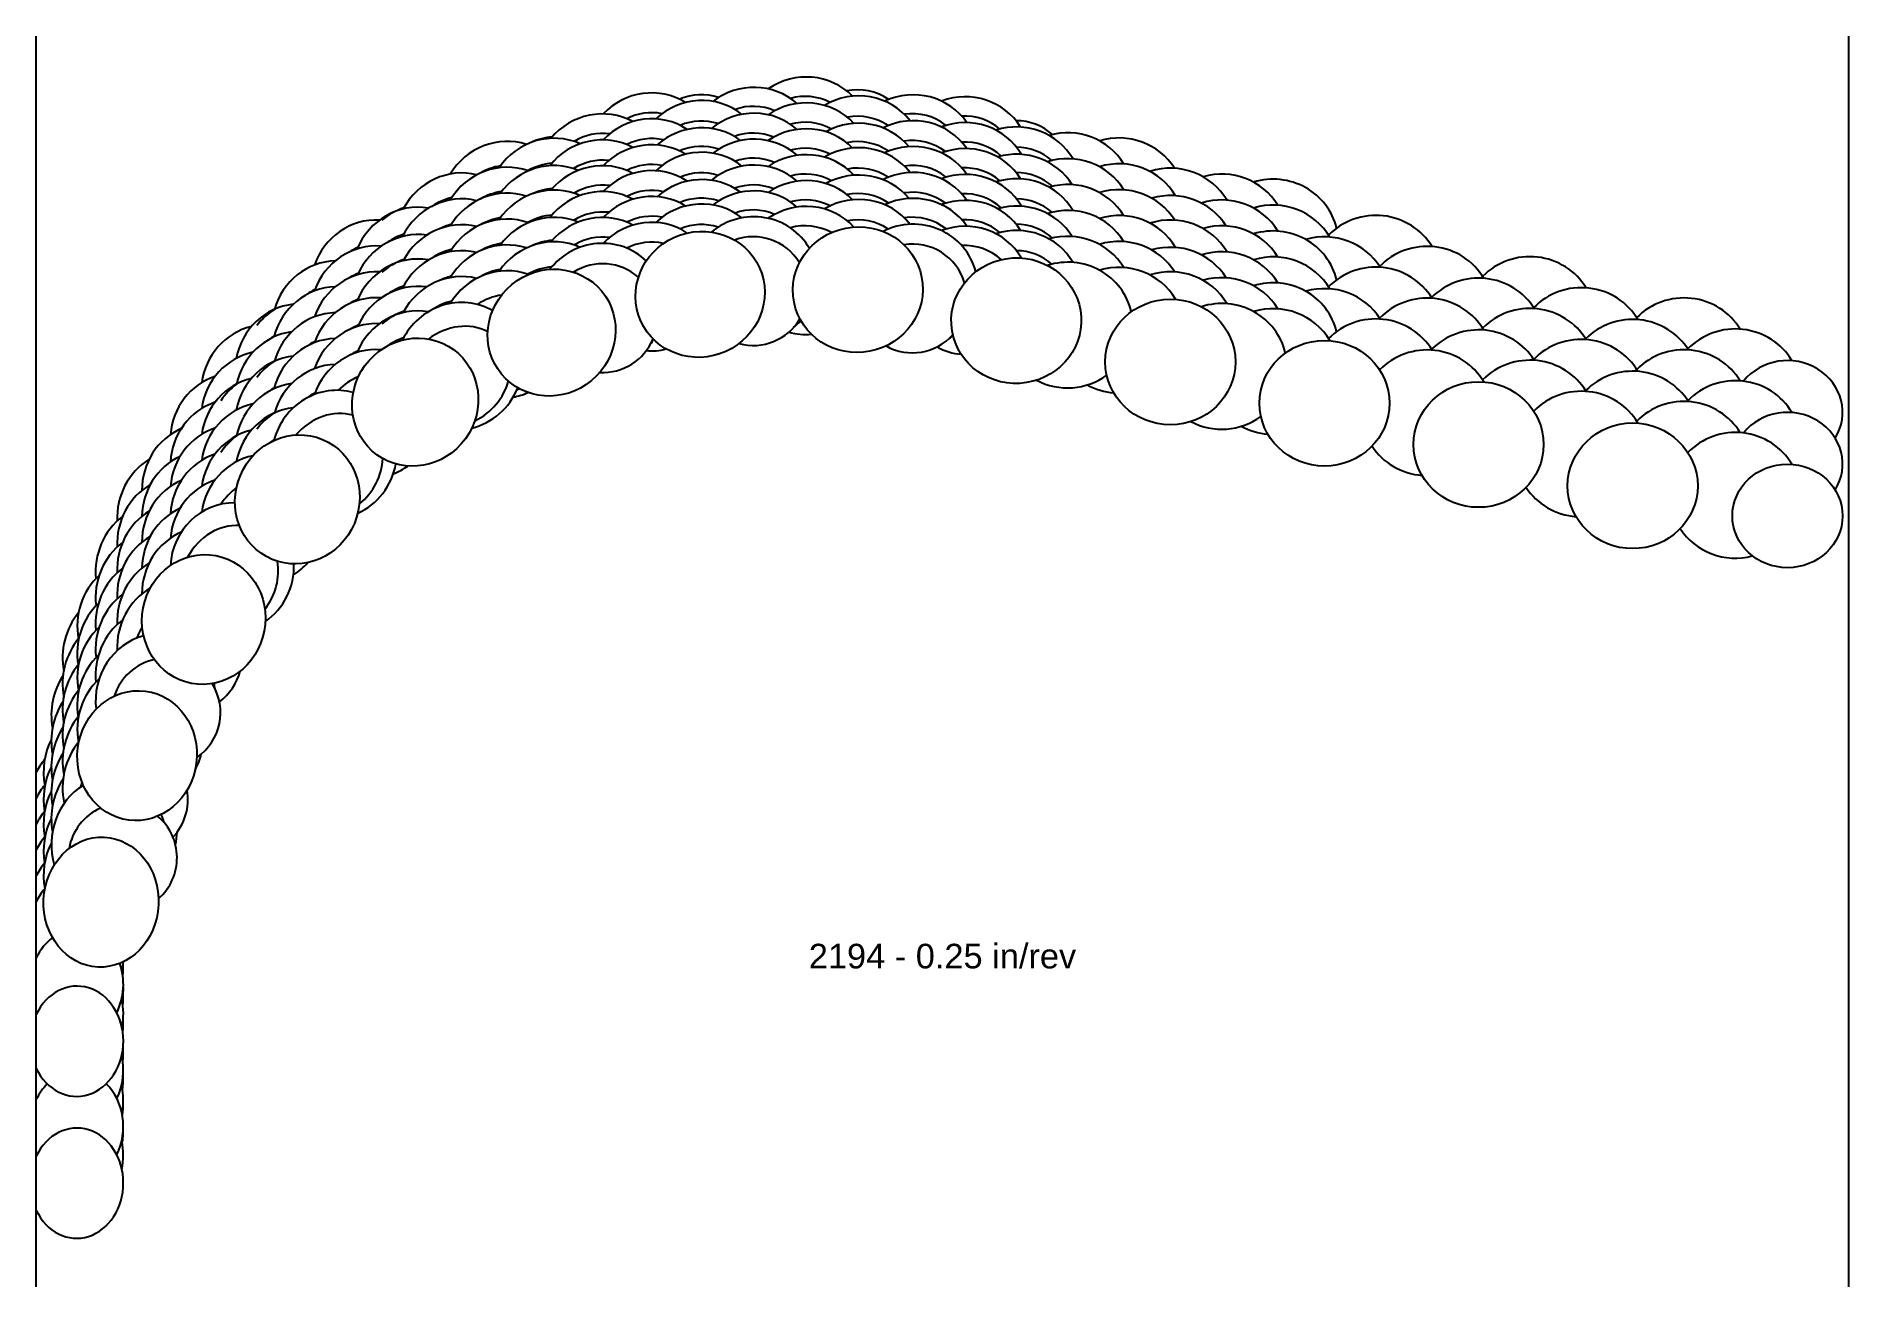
# Model space of a CAD drawing. Header units: inches. Extents: x -8.75 to 0, y -4.89 to 1.15.
import ezdxf
from ezdxf.enums import TextEntityAlignment as Align

# ---------------------------------------------------------------- set-up
doc = ezdxf.new("R2010")
doc.units = ezdxf.units.IN
doc.header["$MEASUREMENT"] = 0
for name, color, linetype, true_color in [('Blade_1', 30, 'Continuous', 0xff7f00), ('Blade_2', 7, 'Continuous', 0xcccc00), ('Blade_3', 7, 'Continuous', 0x00cc00), ('Blade_4', 7, 'Continuous', 0x00cccc), ('Blade_5', 7, 'Continuous', 0x0066cc), ('Blade_6', 190, 'Continuous', 0x7f00ff)]:
    doc.layers.add(name, color=color, linetype=linetype, true_color=true_color)
doc.layers.add('Gage_Line', color=7, linetype='Continuous')
doc.styles.get("Standard").update_dxf_attribs({"font": 'arial.ttf'})

msp = doc.modelspace()

# ---------------------------------------------------------------- linework, layer by layer
at = {"layer": 'Blade_1'}
for centre, major_axis, ratio, start_param, end_param in [((-5.5451, 0.406), (0.2863, 0.1289), 0.962352, 6.770212, 8.17156), ((-4.7837, 0.4287), (0.3081, 0.0605), 0.96468, 6.759378, 8.179101), ((-5.289, 0.4219), (0.2622, 0.0128), 1, 7.41785, 8.156713), ((-4.5196, 0.3864), (0.2625, 0), 1, 7.20509, 8.0139), ((-6.262, 0.2213), (0.2418, 0.2003), 0.959071, 6.752606, 8.118614), ((-6.0153, 0.2912), (0.257, 0.0537), 1, 7.538219, 8.211998), ((-4.0189, 0.2791), (0.3134, 0.0186), 0.965812, 6.763142, 8.087011), ((-5.5451, 0.156), (0.2863, 0.1289), 0.962352, 6.770212, 8.17156), ((-5.289, 0.1719), (0.2622, 0.0128), 1, 7.41785, 8.156713), ((-4.7837, 0.1787), (0.3081, 0.0605), 0.96468, 6.759378, 8.179101), ((-4.5196, 0.1364), (0.2625, 0), 1, 7.20509, 8.0139), ((-4.0189, 0.0291), (0.3134, 0.0186), 0.965812, 6.763142, 8.087011), ((-3.2749, 0.0798), (0.314, 0), 0.965926, 6.824395, 8.145712), ((-6.262, -0.0287), (0.2418, 0.2003), 0.959071, 6.752606, 8.118614), ((-6.0153, 0.0412), (0.257, 0.0537), 1, 7.538219, 8.211998), ((-6.9207, -0.1144), (0.1847, 0.2539), 0.955091, 6.75083, 8.07757), ((-6.7171, 0.0098), (0.2139, 0.1581), 0.857534, 7.410579, 7.65167), ((-5.289, -0.0781), (0.2622, 0.0128), 1, 6.783401, 8.156713), ((-2.531, -0.1196), (0.314, 0), 0.965926, 6.824796, 8.145102), ((-4.5196, -0.1136), (0.2625, 0), 1, 6.57651, 8.0139), ((-3.2749, -0.1702), (0.314, 0), 0.965926, 6.824395, 8.145712), ((-6.0153, -0.2088), (0.257, 0.0537), 1, 6.930562, 8.211998), ((-6.9207, -0.3644), (0.1847, 0.2539), 0.955091, 6.75083, 8.07757), ((-6.7171, -0.2402), (0.2139, 0.1581), 0.857534, 7.410579, 7.65167), ((-2.531, -0.3696), (0.314, 0), 0.965926, 6.824796, 8.145102), ((-1.787, -0.3189), (0.314, 0), 0.965926, 6.824395, 8.66213), ((-7.3222, -0.4188), (0.1767, 0.1989), 0.853769, 7.440763, 7.484875), ((-6.7171, -0.4902), (0.2139, 0.1581), 0.857534, 6.671459, 7.871862), ((-5.289, -0.0781), (0.2622, 0.0128), 1, 4.400394, 5.698292), ((-1.787, -0.5689), (0.314, 0), 0.965926, 6.824395, 8.66213), ((-1.043, -0.5183), (0.314, 0), 0.965926, 6.824796, 8.66213), ((-7.4896, -0.584), (0.1219, 0.2894), 0.950927, 6.793231, 8.052343), ((-6.0153, -0.2088), (0.257, 0.0537), 1, 4.452011, 5.687232), ((-4.5196, -0.1136), (0.2625, 0), 1, 4.203034, 5.547704), ((-0.2958, -0.6636), (0.266, 0), 0.939693, 5.75949, 8.780113), ((-7.4896, -0.834), (0.1219, 0.2894), 0.950927, 6.793231, 8.052343), ((-7.3222, -0.6688), (0.1767, 0.1989), 0.853769, 7.440763, 7.484875), ((-6.7171, -0.4902), (0.2139, 0.1581), 0.857534, 4.484928, 5.479307), ((-1.043, -0.7683), (0.314, 0), 0.965926, 6.824796, 8.66213), ((-7.3222, -0.9188), (0.1767, 0.1989), 0.853769, 6.664877, 7.877938), ((-0.2958, -0.9136), (0.266, 0), 0.939693, 5.75949, 8.780113), ((-7.9417, -1.1637), (0.0587, 0.3085), 0.947135, 6.875166, 8.037001), ((-7.3222, -0.9188), (0.1767, 0.1989), 0.853769, 4.515103, 5.491555), ((-7.9417, -1.4137), (0.0587, 0.3085), 0.947135, 6.875166, 8.037001), ((-7.8186, -1.4665), (0.1341, 0.2297), 0.850131, 6.672948, 7.898457), ((-7.8186, -1.4665), (0.1341, 0.2297), 0.850131, 4.556505, 5.505925), ((-8.2634, -1.821), (0.0401, 0.3114), 0.91854, 7.123268, 8.171583), ((-8.2634, -2.071), (0.0401, 0.3114), 0.91854, 7.123268, 8.171583), ((-8.1231, -2.1132), (0.1109, 0.2379), 1, 6.937798, 7.981936), ((-8.1231, -2.1132), (0.1109, 0.2379), 1, 4.177809, 5.710959), ((-8.4372, -2.5283), (0.0151, 0.3136), 0.884343, 7.381373, 8.095542), ((-8.4372, -2.7783), (0.0151, 0.3136), 0.884343, 7.381373, 8.095542), ((-8.3329, -2.8141), (0.1109, 0.2379), 1, 7.135737, 8.119106), ((-8.3329, -2.8141), (0.1109, 0.2379), 1, 4.298377, 6.021256), ((-8.5543, -3.7), (0.0031, 0.266), 0.844705, 2.098268, 7.35412), ((-8.5543, -3.45), (0.0031, 0.266), 0.844705, 4.502416, 4.770456), ((-8.5543, -3.8852), (0.0022, 0.266), 0.844336, 4.530533, 4.766685), ((-8.5543, -4.3852), (0.0022, 0.266), 0.844336, 2.093513, 7.350959), ((-8.5543, -4.1352), (0.0022, 0.266), 0.844336, 4.498461, 4.766685)]:
    msp.add_ellipse(centre, major_axis=major_axis, ratio=ratio, start_param=start_param, end_param=end_param, dxfattribs=at)
for centre, major_axis, ratio in [((-5.5451, -0.094), (0.2863, 0.1289), 0.962352), ((-4.7837, -0.0713), (0.3081, 0.0605), 0.96468), ((-4.0189, -0.2209), (0.3134, 0.0186), 0.965812), ((-6.262, -0.2787), (0.2418, 0.2003), 0.959071), ((-3.2749, -0.4202), (0.314, 0), 0.965926), ((-6.9207, -0.6144), (0.1847, 0.2539), 0.955091), ((-2.531, -0.6196), (0.314, 0), 0.965926), ((-1.787, -0.8189), (0.314, 0), 0.965926), ((-7.4896, -1.084), (0.1219, 0.2894), 0.950927), ((-1.043, -1.0183), (0.314, 0), 0.965926), ((-0.2958, -1.1636), (0.266, 0), 0.939693), ((-7.9417, -1.6637), (0.0587, 0.3085), 0.947135), ((-8.2634, -2.321), (0.0401, 0.3114), 0.91854), ((-8.4372, -3.0283), (0.0151, 0.3136), 0.884343)]:
    msp.add_ellipse(centre, major_axis=major_axis, ratio=ratio, dxfattribs=at)
at = {"layer": 'Blade_2'}
for centre, major_axis, ratio, start_param, end_param in [((-5.292, 0.4768), (0.2972, 0.1013), 0.96327, 6.780466, 8.224834), ((-5.0379, 0.4745), (0.2625, 0), 1, 7.349258, 8.128567), ((-4.5196, 0.4411), (0.3106, 0.0463), 0.965207, 6.720109, 8.182363), ((-6.0278, 0.3466), (0.2585, 0.1783), 0.960258, 6.733562, 8.170347), ((-5.7792, 0.3957), (0.2594, 0.0402), 1, 7.479255, 8.174818), ((-4.2676, 0.3793), (0.2625, 0), 1, 7.118172, 7.908524), ((-5.292, 0.2268), (0.2972, 0.1013), 0.96327, 6.780466, 8.224834), ((-4.5196, 0.1911), (0.3106, 0.0463), 0.965207, 6.720109, 8.182363), ((-3.7709, 0.2578), (0.314, 0), 0.965926, 6.81051, 8.170663), ((-6.0278, 0.0966), (0.2585, 0.1783), 0.960258, 6.733562, 8.170347), ((-5.0379, 0.2245), (0.2625, 0), 1, 7.349258, 8.128567), ((-6.709, 0.0588), (0.2048, 0.238), 0.956455, 6.731564, 8.11941), ((-6.4966, 0.166), (0.2248, 0.1423), 0.858736, 7.382062, 7.801587), ((-5.7792, 0.1457), (0.2594, 0.0402), 1, 7.479255, 8.174818), ((-4.2676, 0.1293), (0.2625, 0), 1, 7.118172, 7.908524), ((-3.0269, 0.0584), (0.314, 0), 0.965926, 6.810909, 8.172715), ((-5.292, -0.0232), (0.2972, 0.1013), 0.96327, 6.464516, 8.224834), ((-3.7709, 0.0078), (0.314, 0), 0.965926, 6.81051, 8.170663), ((-5.0379, -0.0255), (0.2625, 0), 1, 7.349258, 8.128567), ((-4.5196, -0.0589), (0.3106, 0.0463), 0.965207, 6.377768, 8.182363), ((-6.709, -0.1912), (0.2048, 0.238), 0.956455, 6.731564, 8.11941), ((-6.4966, -0.084), (0.2248, 0.1423), 0.858736, 7.382062, 7.801587), ((-6.0278, -0.1534), (0.2585, 0.1783), 0.960258, 6.466502, 8.170347), ((-5.7792, -0.1043), (0.2594, 0.0402), 1, 7.479255, 8.174818), ((-4.2676, -0.1207), (0.2625, 0), 1, 7.118172, 7.908524), ((-3.0269, -0.1916), (0.314, 0), 0.965926, 6.810909, 8.172715), ((-7.1321, -0.2182), (0.1897, 0.1865), 0.855068, 7.411909, 7.601486), ((-3.7709, -0.2422), (0.314, 0), 0.965926, 6.496128, 8.170663), ((-7.3109, -0.3681), (0.143, 0.2795), 0.952258, 6.761092, 8.085177), ((-6.709, -0.4412), (0.2048, 0.238), 0.956455, 6.458671, 8.11941), ((-6.4966, -0.334), (0.2248, 0.1423), 0.858736, 7.382062, 7.863274), ((-3.0269, -0.4416), (0.314, 0), 0.965926, 6.496339, 8.172715), ((-7.1321, -0.4682), (0.1897, 0.1865), 0.855068, 7.411909, 7.601486), ((-5.292, -0.0232), (0.2972, 0.1013), 0.96327, 5.080181, 5.236282), ((-7.3109, -0.6181), (0.143, 0.2795), 0.952258, 6.761092, 8.085177), ((-6.0278, -0.1534), (0.2585, 0.1783), 0.960258, 5.03149, 5.114532), ((-5.0379, -0.0255), (0.2625, 0), 1, 4.408366, 4.82702), ((-4.2676, -0.1207), (0.2625, 0), 1, 4.183367, 4.645273), ((-4.5196, -0.0589), (0.3106, 0.0463), 0.965207, 5.165665, 5.242942), ((-5.7792, -0.1043), (0.2594, 0.0402), 1, 4.461117, 4.828857), ((-7.1321, -0.7182), (0.1897, 0.1865), 0.855068, 7.411909, 7.860495), ((-3.7709, -0.2422), (0.314, 0), 0.965926, 4.214401, 5.358649), ((-7.6677, -0.7294), (0.1487, 0.2206), 0.851394, 7.456956, 7.874311), ((-7.3109, -0.8681), (0.143, 0.2795), 0.952258, 6.470106, 8.085177), ((-6.709, -0.4412), (0.2048, 0.238), 0.956455, 4.074875, 5.05708), ((-6.4966, -0.334), (0.2248, 0.1423), 0.858736, 4.480113, 4.529658), ((-7.8044, -0.9136), (0.0792, 0.3038), 0.948211, 6.832224, 8.063597), ((-3.0269, -0.4416), (0.314, 0), 0.965926, 4.215782, 5.358306), ((-7.6677, -0.9794), (0.1487, 0.2206), 0.851394, 7.456956, 7.874311), ((-7.8044, -1.1636), (0.0792, 0.3038), 0.948211, 6.832224, 8.063597), ((-7.3109, -0.8681), (0.143, 0.2795), 0.952258, 4.016102, 5.021905), ((-7.1321, -0.7182), (0.1897, 0.1865), 0.855068, 4.509284, 4.519296), ((-7.6677, -1.2294), (0.1487, 0.2206), 0.851394, 7.456956, 7.874311), ((-7.8044, -1.4136), (0.0792, 0.3038), 0.948211, 6.505127, 8.063597), ((-8.1742, -1.548), (0.058, 0.3086), 0.919158, 7.066368, 8.183074), ((-7.8044, -1.4136), (0.0792, 0.3038), 0.948211, 3.976332, 5.012203), ((-8.1742, -1.798), (0.058, 0.3086), 0.919158, 7.066368, 8.183074), ((-8.1742, -2.048), (0.058, 0.3086), 0.919158, 6.683832, 8.183074), ((-8.0206, -1.8485), (0.1109, 0.2379), 1, 7.696397, 7.921664), ((-8.0206, -1.8485), (0.1109, 0.2379), 1, 4.208141, 4.899407), ((-8.1742, -2.048), (0.058, 0.3086), 0.919158, 5.042573, 5.130003), ((-8.3992, -2.2423), (0.0318, 0.3124), 0.884446, 7.319897, 8.169115), ((-8.3992, -2.4923), (0.0318, 0.3124), 0.884446, 7.319897, 8.169115), ((-8.2804, -2.5335), (0.1109, 0.2379), 1, 7.966191, 8.057722), ((-8.3992, -2.7423), (0.0318, 0.3124), 0.884446, 6.858322, 8.289649), ((-8.2804, -2.5335), (0.1109, 0.2379), 1, 4.388945, 5.325232), ((-8.3992, -2.7423), (0.0318, 0.3124), 0.884446, 5.121387, 5.255831), ((-8.5543, -3.4264), (0.0031, 0.266), 0.844705, 6.84577, 7.35412), ((-8.5543, -3.4264), (0.0031, 0.266), 0.844705, 4.186137, 5.118049), ((-8.5543, -3.4264), (0.0031, 0.266), 0.844705, 8.381453, 8.407844), ((-8.5543, -3.6116), (0.0022, 0.266), 0.844336, 4.557257, 4.759965), ((-8.5543, -3.8616), (0.0022, 0.266), 0.844336, 4.485052, 4.759965), ((-8.5543, -4.1116), (0.0022, 0.266), 0.844336, 6.979816, 7.350959), ((-8.5543, -4.1116), (0.0022, 0.266), 0.844336, 4.181968, 5.607375), ((-8.5543, -4.1116), (0.0022, 0.266), 0.844336, 8.376698, 8.404097)]:
    msp.add_ellipse(centre, major_axis=major_axis, ratio=ratio, start_param=start_param, end_param=end_param, dxfattribs=at)
at = {"layer": 'Blade_3'}
for centre, major_axis, ratio, start_param, end_param in [((-5.0379, 0.5271), (0.3052, 0.0738), 0.964041, 6.775512, 8.233023), ((-5.7885, 0.4487), (0.2734, 0.1544), 0.961365, 6.734377, 8.163071), ((-5.5389, 0.4803), (0.2612, 0.0265), 1, 7.441182, 8.153433), ((-4.7837, 0.5033), (0.2625, 0), 1, 7.261581, 8.047582), ((-4.2676, 0.4317), (0.3123, 0.0324), 0.965577, 6.69283, 8.120164), ((-5.0379, 0.2771), (0.3052, 0.0738), 0.964041, 6.775512, 8.233023), ((-4.0189, 0.3541), (0.2625, 0), 1, 7.138104, 7.848394), ((-6.4897, 0.2123), (0.2241, 0.22), 0.957794, 6.714849, 8.118867), ((-6.2678, 0.3025), (0.2343, 0.126), 0.859876, 7.394854, 7.860551), ((-5.7885, 0.1987), (0.2734, 0.1544), 0.961365, 6.734377, 8.163071), ((-3.5229, 0.233), (0.314, 0), 0.965926, 6.797094, 8.158952), ((-5.5389, 0.2303), (0.2612, 0.0265), 1, 7.441182, 8.153433), ((-4.7837, 0.2533), (0.2625, 0), 1, 7.261581, 8.047582), ((-4.2676, 0.1817), (0.3123, 0.0324), 0.965577, 6.69283, 8.120164), ((-5.0379, 0.0271), (0.3052, 0.0738), 0.964041, 6.775512, 8.233023), ((-4.0189, 0.1041), (0.2625, 0), 1, 7.138104, 7.848394), ((-2.7789, 0.0337), (0.314, 0), 0.965926, 6.796666, 8.159347), ((-6.4897, -0.0377), (0.2241, 0.22), 0.957794, 6.714849, 8.118867), ((-6.2678, 0.0525), (0.2343, 0.126), 0.859876, 7.394854, 7.860551), ((-5.7885, -0.0513), (0.2734, 0.1544), 0.961365, 6.734377, 8.163071), ((-4.7837, 0.0033), (0.2625, 0), 1, 7.261581, 8.047582), ((-4.2676, -0.0683), (0.3123, 0.0324), 0.965577, 6.69283, 8.120164), ((-3.5229, -0.017), (0.314, 0), 0.965926, 6.797094, 8.158952), ((-6.9299, -0.0346), (0.2023, 0.1728), 0.856318, 7.411609, 7.727818), ((-5.5389, -0.0197), (0.2612, 0.0265), 1, 7.441182, 8.153433), ((-7.1218, -0.1703), (0.164, 0.2678), 0.953715, 6.731093, 8.07917), ((-4.0189, -0.1459), (0.2625, 0), 1, 7.138104, 7.848394), ((-2.7789, -0.2163), (0.314, 0), 0.965926, 6.796666, 8.159347), ((-2.035, -0.1657), (0.314, 0), 0.965926, 6.797094, 8.674533), ((-6.4897, -0.2877), (0.2241, 0.22), 0.957794, 6.714849, 8.118867), ((-6.2678, -0.1975), (0.2343, 0.126), 0.859876, 7.394854, 7.860551), ((-3.5229, -0.267), (0.314, 0), 0.965926, 6.797094, 8.158952), ((-6.9299, -0.2846), (0.2023, 0.1728), 0.856318, 7.411609, 7.727818), ((-1.291, -0.365), (0.314, 0), 0.965926, 6.796697, 8.674533), ((-7.1218, -0.4203), (0.164, 0.2678), 0.953715, 6.731093, 8.07917), ((-2.7789, -0.4663), (0.314, 0), 0.965926, 6.796666, 8.159347), ((-2.035, -0.4157), (0.314, 0), 0.965926, 6.797094, 8.674533), ((-0.547, -0.5644), (0.314, 0), 0.965926, 6.800189, 8.674533), ((-7.5019, -0.5061), (0.163, 0.2102), 0.852589, 7.445004, 7.545483), ((-7.1218, -0.6703), (0.164, 0.2678), 0.953715, 6.731093, 8.07917), ((-6.9299, -0.5346), (0.2023, 0.1728), 0.856318, 7.411609, 7.727818), ((-1.291, -0.615), (0.314, 0), 0.965926, 6.796697, 8.674533), ((-7.6544, -0.6795), (0.1005, 0.2975), 0.949597, 6.79021, 8.054145), ((-2.035, -0.6657), (0.314, 0), 0.965926, 6.797094, 8.674533), ((-0.547, -0.8144), (0.314, 0), 0.965926, 6.800189, 8.674533), ((-7.5019, -0.7561), (0.163, 0.2102), 0.852589, 7.445004, 7.545483), ((-6.4897, -0.2877), (0.2241, 0.22), 0.957794, 4.095082, 4.337025), ((-3.5229, -0.267), (0.314, 0), 0.965926, 4.200823, 4.631279), ((-1.291, -0.865), (0.314, 0), 0.965926, 6.796697, 8.674533), ((-7.6544, -0.9295), (0.1005, 0.2975), 0.949597, 6.79021, 8.054145), ((-2.7789, -0.4663), (0.314, 0), 0.965926, 4.201254, 4.630749), ((-0.547, -1.0644), (0.314, 0), 0.965926, 6.800189, 8.674533), ((-7.6544, -1.1795), (0.1005, 0.2975), 0.949597, 6.79021, 8.054145), ((-7.5019, -1.0061), (0.163, 0.2102), 0.852589, 7.445004, 7.545483), ((-2.035, -0.6657), (0.314, 0), 0.965926, 3.700007, 4.631279), ((-7.1218, -0.6703), (0.164, 0.2678), 0.953715, 4.03356, 4.289658), ((-8.0692, -1.2857), (0.0781, 0.3041), 0.920301, 7.020955, 8.175136), ((-1.291, -0.865), (0.314, 0), 0.965926, 3.700007, 4.631084), ((-0.547, -1.0644), (0.314, 0), 0.965926, 3.700007, 4.978828), ((-8.0692, -1.5357), (0.0781, 0.3041), 0.920301, 7.020955, 8.175136), ((-7.6544, -1.1795), (0.1005, 0.2975), 0.949597, 3.99235, 4.287231), ((-8.0692, -1.7857), (0.0781, 0.3041), 0.920301, 7.020955, 8.175136), ((-8.3444, -1.9637), (0.0497, 0.31), 0.885166, 7.261006, 8.23437), ((-8.3444, -2.2137), (0.0497, 0.31), 0.885166, 7.261006, 8.23437), ((-8.3444, -2.4637), (0.0497, 0.31), 0.885166, 7.261006, 8.276508), ((-8.21, -2.257), (0.1109, 0.2379), 1, 4.624859, 4.931041), ((-8.5543, -2.6564), (0.0031, 0.266), 0.844705, 7.051827, 7.35412), ((-8.5543, -2.9064), (0.0031, 0.266), 0.844705, 7.051827, 7.35412), ((-8.5543, -3.1564), (0.0031, 0.266), 0.844705, 7.051827, 7.35412), ((-8.5543, -3.1564), (0.0031, 0.266), 0.844705, 8.381453, 8.400251), ((-8.5543, -3.3415), (0.0022, 0.266), 0.844336, 4.563929, 4.761993), ((-8.5543, -3.5915), (0.0022, 0.266), 0.844336, 4.518616, 4.761993), ((-8.5543, -3.8415), (0.0022, 0.266), 0.844336, 4.189779, 4.99134), ((-8.5543, -3.8415), (0.0022, 0.266), 0.844336, 8.376698, 8.396285)]:
    msp.add_ellipse(centre, major_axis=major_axis, ratio=ratio, start_param=start_param, end_param=end_param, dxfattribs=at)
at = {"layer": 'Blade_4'}
for centre, major_axis, ratio, start_param, end_param in [((-4.7837, 0.5607), (0.3081, 0.0605), 0.96468, 6.731528, 8.20845), ((-5.5451, 0.5379), (0.2863, 0.1289), 0.962352, 6.740468, 8.202018), ((-5.289, 0.5512), (0.2622, 0.0128), 1, 7.399115, 8.145702), ((-4.5196, 0.5158), (0.2625, 0), 1, 7.185545, 8.005051), ((-4.0189, 0.4111), (0.3134, 0.0186), 0.965812, 6.735419, 8.11436), ((-6.262, 0.3532), (0.2418, 0.2003), 0.959071, 6.721842, 8.14817), ((-6.0153, 0.4206), (0.257, 0.0537), 1, 7.520513, 8.199817), ((-5.5451, 0.2879), (0.2863, 0.1289), 0.962352, 6.740468, 8.202018), ((-4.7837, 0.3107), (0.3081, 0.0605), 0.96468, 6.731528, 8.20845), ((-5.289, 0.3012), (0.2622, 0.0128), 1, 7.399115, 8.145702), ((-4.5196, 0.2658), (0.2625, 0), 1, 7.185545, 8.005051), ((-3.2749, 0.2117), (0.314, 0), 0.965926, 6.796697, 8.173113), ((-6.262, 0.1032), (0.2418, 0.2003), 0.959071, 6.721842, 8.14817), ((-6.0153, 0.1706), (0.257, 0.0537), 1, 7.520513, 8.199817), ((-4.0189, 0.1611), (0.3134, 0.0186), 0.965812, 6.735419, 8.11436), ((-6.7171, 0.1391), (0.2139, 0.1581), 0.857534, 7.397252, 7.79944), ((-5.5451, 0.0379), (0.2863, 0.1289), 0.962352, 6.740468, 8.202018), ((-4.7837, 0.0607), (0.3081, 0.0605), 0.96468, 6.731528, 8.20845), ((-6.9207, 0.0175), (0.1847, 0.2539), 0.955091, 6.720928, 8.105375), ((-5.289, 0.0512), (0.2622, 0.0128), 1, 7.399115, 8.145702), ((-4.5196, 0.0158), (0.2625, 0), 1, 7.185545, 8.005051), ((-3.2749, -0.0383), (0.314, 0), 0.965926, 6.796697, 8.173113), ((-6.262, -0.1468), (0.2418, 0.2003), 0.959071, 6.721842, 8.14817), ((-6.0153, -0.0794), (0.257, 0.0537), 1, 7.520513, 8.199817), ((-4.0189, -0.0889), (0.3134, 0.0186), 0.965812, 6.735419, 8.11436), ((-6.9207, -0.2325), (0.1847, 0.2539), 0.955091, 6.720928, 8.105375), ((-6.7171, -0.1109), (0.2139, 0.1581), 0.857534, 7.397252, 7.79944), ((-3.2749, -0.2883), (0.314, 0), 0.965926, 6.796697, 8.173113), ((-7.3222, -0.2895), (0.1767, 0.1989), 0.853769, 7.432254, 7.601511), ((-7.4896, -0.4521), (0.1219, 0.2894), 0.950927, 6.766016, 8.075446), ((-6.9207, -0.4825), (0.1847, 0.2539), 0.955091, 6.720928, 8.105375), ((-6.7171, -0.3609), (0.2139, 0.1581), 0.857534, 7.397252, 7.79944), ((-7.3222, -0.5395), (0.1767, 0.1989), 0.853769, 7.432254, 7.601511), ((-7.4896, -0.7021), (0.1219, 0.2894), 0.950927, 6.766016, 8.075446), ((-7.3222, -0.7895), (0.1767, 0.1989), 0.853769, 7.432254, 7.601511), ((-7.4896, -0.9521), (0.1219, 0.2894), 0.950927, 6.766016, 8.075446), ((-7.9417, -1.0318), (0.0587, 0.3085), 0.947135, 6.853389, 8.059234), ((-7.9417, -1.2818), (0.0587, 0.3085), 0.947135, 6.853389, 8.059234), ((-7.9417, -1.5318), (0.0587, 0.3085), 0.947135, 6.853389, 8.059234), ((-8.2634, -1.689), (0.0401, 0.3114), 0.91854, 7.109483, 8.190198), ((-8.2634, -1.939), (0.0401, 0.3114), 0.91854, 7.109483, 8.190198), ((-8.2634, -2.189), (0.0401, 0.3114), 0.91854, 7.109483, 8.190198), ((-8.4372, -2.3964), (0.0151, 0.3136), 0.884343, 7.380661, 8.114369), ((-8.4372, -2.6464), (0.0151, 0.3136), 0.884343, 7.380661, 8.114369), ((-8.3329, -2.6847), (0.1109, 0.2379), 1, 4.899755, 5.124629), ((-8.4372, -2.8964), (0.0151, 0.3136), 0.884343, 7.380661, 8.114369), ((-8.5543, -3.318), (0.0031, 0.266), 0.844705, 4.520981, 4.728744), ((-8.5543, -3.568), (0.0031, 0.266), 0.844705, 4.475555, 4.995603), ((-8.5543, -3.7533), (0.0022, 0.266), 0.844336, 4.555601, 4.753622), ((-8.5543, -4.0033), (0.0022, 0.266), 0.844336, 4.517218, 4.753622), ((-8.5543, -4.2533), (0.0022, 0.266), 0.844336, 4.471601, 4.991837)]:
    msp.add_ellipse(centre, major_axis=major_axis, ratio=ratio, start_param=start_param, end_param=end_param, dxfattribs=at)
at = {"layer": 'Blade_5'}
for centre, major_axis, ratio, start_param, end_param in [((-5.292, 0.6018), (0.2972, 0.1013), 0.96327, 6.780466, 8.195033), ((-4.5196, 0.5661), (0.3106, 0.0463), 0.965207, 6.720109, 8.154805), ((-6.0278, 0.4716), (0.2585, 0.1783), 0.960258, 6.733562, 8.140438), ((-5.7792, 0.5207), (0.2594, 0.0402), 1, 7.508409, 8.174818), ((-5.0379, 0.5995), (0.2625, 0), 1, 7.379543, 8.128567), ((-4.2676, 0.5043), (0.2625, 0), 1, 7.149567, 7.908524), ((-3.7709, 0.3828), (0.314, 0), 0.965926, 6.81051, 8.143186), ((-5.292, 0.3518), (0.2972, 0.1013), 0.96327, 6.780466, 8.195033), ((-5.0379, 0.3495), (0.2625, 0), 1, 7.379543, 8.128567), ((-4.5196, 0.3161), (0.3106, 0.0463), 0.965207, 6.720109, 8.154805), ((-6.4966, 0.291), (0.2248, 0.1423), 0.858736, 7.405489, 7.801586), ((-6.0278, 0.2216), (0.2585, 0.1783), 0.960258, 6.733562, 8.140438), ((-5.7792, 0.2707), (0.2594, 0.0402), 1, 7.508409, 8.174818), ((-6.709, 0.1838), (0.2048, 0.238), 0.956455, 6.731564, 8.090981), ((-4.2676, 0.2543), (0.2625, 0), 1, 7.149567, 7.908524), ((-3.7709, 0.1328), (0.314, 0), 0.965926, 6.81051, 8.143186), ((-3.0269, 0.1834), (0.314, 0), 0.965926, 6.810909, 8.145322), ((-5.292, 0.1018), (0.2972, 0.1013), 0.96327, 6.780466, 8.195033), ((-5.0379, 0.0995), (0.2625, 0), 1, 7.379543, 8.128567), ((-4.5196, 0.0661), (0.3106, 0.0463), 0.965207, 6.720109, 8.154805), ((-6.709, -0.0662), (0.2048, 0.238), 0.956455, 6.731564, 8.090981), ((-6.4966, 0.041), (0.2248, 0.1423), 0.858736, 7.405489, 7.801586), ((-6.0278, -0.0284), (0.2585, 0.1783), 0.960258, 6.733562, 8.140438), ((-5.7792, 0.0207), (0.2594, 0.0402), 1, 7.508409, 8.174818), ((-4.2676, 0.0043), (0.2625, 0), 1, 7.149567, 7.908524), ((-3.0269, -0.0666), (0.314, 0), 0.965926, 6.810909, 8.145322), ((-2.283, -0.0159), (0.314, 0), 0.965926, 6.81051, 8.66801), ((-3.7709, -0.1172), (0.314, 0), 0.965926, 6.81051, 8.143186), ((-7.1321, -0.0932), (0.1897, 0.1865), 0.855068, 7.428088, 7.601485), ((-1.539, -0.2153), (0.314, 0), 0.965926, 6.810909, 8.668292), ((-7.3109, -0.2431), (0.143, 0.2795), 0.952258, 6.761092, 8.059635), ((-6.709, -0.3162), (0.2048, 0.238), 0.956455, 6.731564, 8.090981), ((-6.4966, -0.209), (0.2248, 0.1423), 0.858736, 7.405489, 7.801586), ((-3.0269, -0.3166), (0.314, 0), 0.965926, 6.810909, 8.145322), ((-2.283, -0.2659), (0.314, 0), 0.965926, 6.81051, 8.66801), ((-7.1321, -0.3432), (0.1897, 0.1865), 0.855068, 7.428088, 7.601485), ((-1.539, -0.4653), (0.314, 0), 0.965926, 6.810909, 8.668292), ((-0.795, -0.4146), (0.314, 0), 0.965926, 6.81051, 8.668292), ((-7.3109, -0.4931), (0.143, 0.2795), 0.952258, 6.761092, 8.059635), ((-2.283, -0.5159), (0.314, 0), 0.965926, 6.81051, 8.66801), ((-7.3109, -0.7431), (0.143, 0.2795), 0.952258, 6.761092, 8.059635), ((-7.1321, -0.5932), (0.1897, 0.1865), 0.855068, 7.428088, 7.601485), ((-1.539, -0.7153), (0.314, 0), 0.965926, 6.810909, 8.668292), ((-0.795, -0.6646), (0.314, 0), 0.965926, 6.81051, 8.668292), ((-7.8044, -0.7886), (0.0792, 0.3038), 0.948211, 6.832224, 8.040298), ((-0.795, -0.9146), (0.314, 0), 0.965926, 6.81051, 8.668292), ((-7.8044, -1.0386), (0.0792, 0.3038), 0.948211, 6.832224, 8.040298), ((-7.8044, -1.2886), (0.0792, 0.3038), 0.948211, 6.832224, 8.040298), ((-8.1742, -1.423), (0.058, 0.3086), 0.919158, 7.066368, 8.162962), ((-8.1742, -1.673), (0.058, 0.3086), 0.919158, 7.066368, 8.162962), ((-8.1742, -1.923), (0.058, 0.3086), 0.919158, 7.066368, 8.162962), ((-8.3992, -2.1173), (0.0318, 0.3124), 0.884446, 7.319897, 8.169115), ((-8.3992, -2.3673), (0.0318, 0.3124), 0.884446, 7.319897, 8.169115), ((-8.3992, -2.6173), (0.0318, 0.3124), 0.884446, 7.319897, 8.169115), ((-8.5543, -3.3014), (0.0031, 0.266), 0.844705, 4.489007, 4.665573), ((-8.5543, -3.4866), (0.0022, 0.266), 0.844336, 4.570598, 4.759965), ((-8.5543, -3.7366), (0.0022, 0.266), 0.844336, 4.523688, 4.759965), ((-8.5543, -3.9866), (0.0022, 0.266), 0.844336, 4.485052, 4.998419)]:
    msp.add_ellipse(centre, major_axis=major_axis, ratio=ratio, start_param=start_param, end_param=end_param, dxfattribs=at)
at = {"layer": 'Blade_6'}
for centre, major_axis, ratio, start_param, end_param in [((-5.0379, 0.6521), (0.3052, 0.0738), 0.964041, 6.804637, 8.233023), ((-5.7885, 0.5737), (0.2734, 0.1544), 0.961365, 6.765058, 8.163071), ((-5.5389, 0.6079), (0.2612, 0.0265), 1, 7.430318, 8.165119), ((-4.7837, 0.6309), (0.2625, 0), 1, 7.250526, 8.057583), ((-4.2676, 0.5567), (0.3123, 0.0324), 0.965577, 6.720496, 8.120164), ((-5.0379, 0.4021), (0.3052, 0.0738), 0.964041, 6.804637, 8.233023), ((-4.0189, 0.4817), (0.2625, 0), 1, 7.12636, 7.856254), ((-6.4897, 0.3373), (0.2241, 0.22), 0.957794, 6.745545, 8.118867), ((-6.2678, 0.4301), (0.2343, 0.126), 0.859876, 7.38543, 7.787681), ((-5.7885, 0.3237), (0.2734, 0.1544), 0.961365, 6.765058, 8.163071), ((-5.5389, 0.3579), (0.2612, 0.0265), 1, 7.430318, 8.165119), ((-4.7837, 0.3809), (0.2625, 0), 1, 7.250526, 8.057583), ((-4.2676, 0.3067), (0.3123, 0.0324), 0.965577, 6.720496, 8.120164), ((-3.5229, 0.358), (0.314, 0), 0.965926, 6.824796, 8.158952), ((-5.0379, 0.1521), (0.3052, 0.0738), 0.964041, 6.804637, 8.233023), ((-4.0189, 0.2317), (0.2625, 0), 1, 7.12636, 7.856254), ((-3.5229, 0.108), (0.314, 0), 0.965926, 6.824796, 8.158952), ((-2.7789, 0.1587), (0.314, 0), 0.965926, 6.506382, 8.159347), ((-6.4897, 0.0873), (0.2241, 0.22), 0.957794, 6.745545, 8.118867), ((-6.2678, 0.1801), (0.2343, 0.126), 0.859876, 7.38543, 7.787681), ((-5.7885, 0.0737), (0.2734, 0.1544), 0.961365, 6.765058, 8.163071), ((-5.5389, 0.1079), (0.2612, 0.0265), 1, 7.430318, 8.165119), ((-4.7837, 0.1309), (0.2625, 0), 1, 7.250526, 8.057583), ((-4.2676, 0.0567), (0.3123, 0.0324), 0.965577, 6.720496, 8.120164), ((-7.1218, -0.0453), (0.164, 0.2678), 0.953715, 6.760481, 8.07917), ((-6.9299, 0.093), (0.2023, 0.1728), 0.856318, 7.404662, 7.869474), ((-4.0189, -0.0183), (0.2625, 0), 1, 7.12636, 7.856254), ((-3.5229, -0.142), (0.314, 0), 0.965926, 6.824796, 8.158952), ((-2.7789, -0.0913), (0.314, 0), 0.965926, 6.506382, 8.159347), ((-6.4897, -0.1627), (0.2241, 0.22), 0.957794, 6.745545, 8.118867), ((-6.2678, -0.0699), (0.2343, 0.126), 0.859876, 7.38543, 7.787681), ((-7.1218, -0.2953), (0.164, 0.2678), 0.953715, 6.760481, 8.07917), ((-6.9299, -0.157), (0.2023, 0.1728), 0.856318, 7.404662, 7.869474), ((-2.7789, -0.3413), (0.314, 0), 0.965926, 6.506382, 8.159347), ((-7.5019, -0.3785), (0.163, 0.2102), 0.852589, 7.441063, 7.879212), ((-7.6544, -0.5545), (0.1005, 0.2975), 0.949597, 6.816228, 8.054145), ((-7.1218, -0.5453), (0.164, 0.2678), 0.953715, 6.760481, 8.07917), ((-6.9299, -0.407), (0.2023, 0.1728), 0.856318, 7.404662, 7.869474), ((-7.5019, -0.6285), (0.163, 0.2102), 0.852589, 7.441063, 7.879212), ((-7.6544, -0.8045), (0.1005, 0.2975), 0.949597, 6.816228, 8.054145), ((-7.5019, -0.8785), (0.163, 0.2102), 0.852589, 7.441063, 7.879212), ((-7.6544, -1.0545), (0.1005, 0.2975), 0.949597, 6.816228, 8.054145), ((-8.0692, -1.1607), (0.0781, 0.3041), 0.920301, 7.041284, 8.175136), ((-8.0692, -1.4107), (0.0781, 0.3041), 0.920301, 7.041284, 8.175136), ((-8.0692, -1.6607), (0.0781, 0.3041), 0.920301, 7.041284, 8.175136), ((-8.3444, -1.8387), (0.0497, 0.31), 0.885166, 7.270893, 8.23437), ((-8.3444, -2.0887), (0.0497, 0.31), 0.885166, 7.270893, 8.23437), ((-8.3444, -2.3387), (0.0497, 0.31), 0.885166, 7.270893, 8.23437), ((-8.5543, -2.5314), (0.0031, 0.266), 0.844705, 7.061767, 7.35412), ((-8.5543, -2.7814), (0.0031, 0.266), 0.844705, 7.061767, 7.35412), ((-8.5543, -3.0314), (0.0031, 0.266), 0.844705, 7.061767, 7.35412), ((-8.5543, -3.4665), (0.0022, 0.266), 0.844336, 4.532009, 4.746862), ((-8.5543, -3.7165), (0.0022, 0.266), 0.844336, 4.485052, 4.746862)]:
    msp.add_ellipse(centre, major_axis=major_axis, ratio=ratio, start_param=start_param, end_param=end_param, dxfattribs=at)
at = {"layer": 'Gage_Line'}
for p, q in [((-8.75, -4.8852), (-8.75, 1.1521)), ((0, -4.8852), (0, 1.1521))]:
    msp.add_line(p, q, dxfattribs=at)

# ---------------------------------------------------------------- texts
msp.add_text('2194 - 0.25 in/rev', height=0.11875).set_placement((-4.375, -3.2889), align=Align.MIDDLE_CENTER)

doc.saveas('drawing.dxf')
